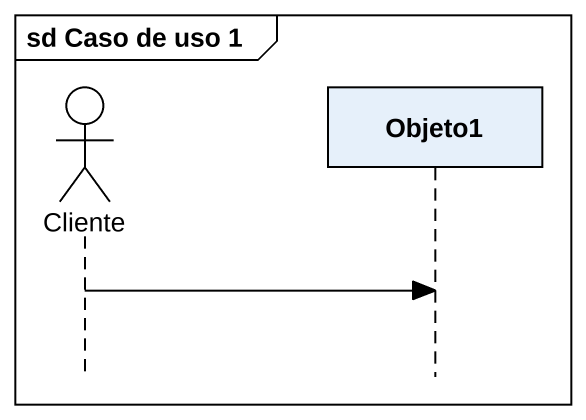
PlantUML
@startuml
mainframe sd Caso de uso 1
hide footbox
actor Cliente
participant Objeto1

Cliente -> Objeto1
@enduml
